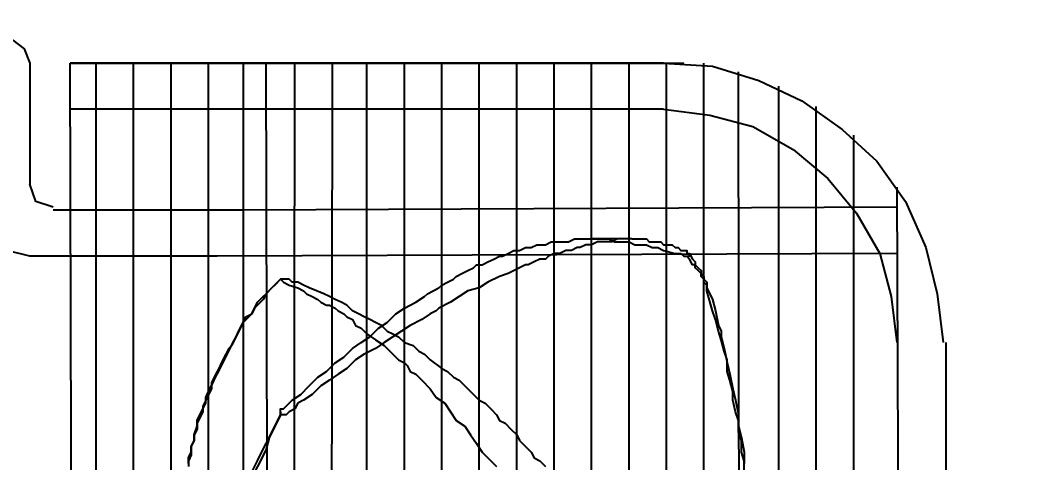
# Model space of a CAD drawing. Header units: millimetres. Extents: x 88585 to 99951, y -167251 to -159927.
# Drawn here: x 91594.8 to 91823.7, y -163785.3 to -163684.4 of the extents above; entities that cross this region are included whole.
import ezdxf

# ---------------------------------------------------------------- set-up
doc = ezdxf.new("R2010")
doc.units = ezdxf.units.MM
doc.header["$LTSCALE"] = 13
doc.layers.add('1', color=4, linetype='Continuous')
doc.layers.add('标注、文本', color=3, linetype='Continuous', lineweight=25)
doc.styles.get("Standard").update_dxf_attribs({"font": 'gbenor.shx', "bigfont": 'gbcbig.shx'})
doc.dimstyles.new('1-15', dxfattribs={"dimscale": 14, "dimtxt": 3.5, "dimasz": 2, "dimexe": 1.5, "dimexo": 0.5, "dimgap": 0.5, "dimtad": 1, "dimtoh": 1, "dimdec": 1, "dimdsep": 46, "dimtxsty": 'Standard', "dimcen": 2.5, "dimclrd": 3, "dimclre": 3, "dimclrt": 3, "dimadec": 0, "dimazin": 2, "dimtfac": 1, "dimtdec": 1, "dimtmove": 0, "dimatfit": 2, "dimfxl": 1, "dimarcsym": 0})

# ---------------------------------------------------------------- blocks, each defined once
blk = doc.blocks.new('A$C6BCA710F')
at = {"layer": '1'}
for points in [[(21.01, 525.93), (19.7, 5.25)], [(25.61, 525.93), (25.61, 5.25)], [(34.14, 525.93), (34.14, 5.25)], [(42.68, 525.93), (42.68, 5.25)], [(51.21, 525.93), (51.21, 5.25)], [(65.66, 525.93), (64.35, 5.25)], [(70.25, 525.93), (70.91, 5.25)], [(78.79, 525.93), (79.45, 5.25)], [(87.33, 525.93), (87.33, 5.25)], [(95.86, 525.93), (95.86, 5.25)], [(104.4, 525.27), (104.4, 5.25)], [(112.93, 525.27), (112.93, 5.25)], [(121.47, 525.27), (121.47, 5.25)], [(130, 525.27), (130, 5.25)], [(138.54, 525.27), (138.54, 5.25)], [(147.08, 525.27), (147.08, 5.25)], [(155.61, 525.27), (155.61, 5.25)], [(164.15, 524.61), (164.15, 5.25)], [(172.68, 523.3), (172.03, 7.22)], [(181.22, 520.02), (181.22, 10.51)], [(189.75, 515.42), (189.75, 15.1)], [(198.29, 508.86), (198.29, 21.67)], [(219.3, 68.94), (219.3, 263.95)], [(208.14, 33.49), (208.79, 216.02)], [(90.61, 65), (91.92, 66.32), (93.24, 66.97), (94.55, 67.63), (95.86, 68.94), (97.83, 69.6), (99.14, 70.91), (100.46, 71.57), (101.77, 72.88), (104.4, 74.85), (105.71, 75.51), (107.02, 76.82), (108.34, 77.48), (109.65, 78.79), (110.31, 79.45), (111.62, 80.76), (112.93, 82.07), (114.25, 82.73), (115.56, 84.04), (116.87, 85.36), (117.53, 86.67), (118.84, 87.33), (120.16, 88.64), (121.47, 89.95), (122.13, 91.27), (123.44, 92.58), (124.75, 93.89), (125.41, 95.21), (126.72, 95.86), (128.03, 97.17)], [(173.34, 98.49), (173.34, 95.86), (172.68, 93.89), (172.68, 91.27), (172.03, 89.3), (172.03, 86.67), (171.37, 84.7), (170.71, 82.07), (170.71, 80.1), (170.06, 77.48), (169.4, 75.51), (169.4, 72.88), (168.74, 70.91), (168.09, 68.29), (167.43, 66.32), (166.77, 63.69), (166.12, 61.72), (164.8, 57.12), (164.8, 55.81), (164.15, 55.15), (164.15, 54.5), (163.49, 53.84), (163.49, 53.18), (162.83, 52.53), (162.18, 51.87), (162.18, 51.21), (161.52, 51.21), (160.86, 49.9), (160.21, 49.24)], [(67.63, 85.36), (65, 90.61), (64.35, 93.24), (63.03, 95.86), (61.72, 98.49)], [(61.06, 98.49), (62.38, 95.86), (63.69, 93.24), (65, 90.61), (67.63, 85.36), (67.63, 84.7), (67.63, 84.04), (68.29, 84.04), (69.6, 82.73), (70.25, 82.07), (72.22, 80.76), (74.19, 78.79), (76.16, 76.82), (78.13, 75.51), (80.1, 73.54), (82.07, 72.22), (84.04, 70.25), (86.01, 68.94), (87.98, 67.63), (89.95, 65.66), (91.92, 64.35), (93.89, 62.38), (95.86, 61.06), (98.49, 59.75), (100.46, 58.44), (101.11, 57.78), (102.43, 57.12), (103.74, 56.47), (104.4, 55.81), (105.71, 55.15), (107.02, 54.5), (107.68, 53.84), (108.99, 53.18), (110.31, 52.53), (111.62, 51.87), (112.28, 51.21), (113.59, 51.21), (114.9, 50.56), (116.22, 49.9), (117.53, 49.24), (118.19, 49.24), (119.5, 48.59), (120.81, 47.93), (122.13, 47.93), (123.44, 47.27), (124.75, 47.27), (126.06, 46.62), (127.38, 46.62), (128.03, 46.62), (129.35, 45.96), (130.66, 45.96), (131.97, 45.96), (133.29, 45.96), (134.6, 45.3), (135.91, 45.3), (137.23, 45.3), (138.54, 45.3)], [(59.09, 5.25), (59.09, 149.7)], [(67.63, 54.5), (66.32, 55.81), (65.66, 56.47), (64.35, 57.78), (63.69, 59.09), (63.03, 59.75), (61.72, 61.06), (61.06, 62.38), (60.41, 63.03), (59.09, 64.35), (58.44, 65.66), (57.78, 66.97), (57.12, 68.29), (56.47, 69.6), (55.81, 70.25), (55.15, 71.57), (54.5, 72.88), (53.84, 74.19), (53.18, 75.51), (52.53, 76.82), (51.87, 78.13), (51.87, 79.45), (51.21, 80.76), (50.56, 82.07), (49.9, 83.39), (49.9, 84.7), (49.24, 86.01), (48.59, 87.33), (48.59, 88.64), (47.93, 89.95), (47.93, 91.27), (47.27, 92.58), (47.27, 94.55), (46.62, 95.86), (46.62, 97.17)], [(46.62, 96.52), (46.62, 95.21), (47.27, 93.89), (47.27, 92.58), (47.93, 91.27), (47.93, 89.95), (48.59, 87.98), (48.59, 86.67), (49.24, 85.36), (49.9, 84.04), (50.56, 82.73), (50.56, 81.42), (51.21, 80.1), (51.87, 78.79), (52.53, 77.48), (53.18, 76.16), (53.84, 74.85), (54.5, 73.54), (55.15, 72.22), (55.81, 70.91), (56.47, 69.6), (57.12, 68.29), (57.78, 66.97), (58.44, 65.66), (59.09, 64.35), (59.75, 63.03), (61.06, 62.38), (61.72, 61.06), (62.38, 59.75), (63.69, 58.44), (64.35, 57.78), (65.66, 56.47), (67.63, 54.5)], [(147.73, 45.3), (148.39, 45.3), (149.7, 45.3), (150.36, 45.3), (151.02, 45.3), (151.67, 45.96), (152.98, 45.96), (153.64, 45.96), (154.3, 45.96), (154.95, 46.62), (156.27, 46.62), (156.92, 46.62), (157.58, 47.27), (158.24, 47.27), (158.89, 47.93), (159.55, 47.93), (160.21, 47.93), (160.21, 48.59), (160.86, 48.59), (161.52, 49.9), (162.18, 50.56), (162.18, 51.21), (162.83, 51.87), (163.49, 52.53), (163.49, 53.18), (164.15, 53.84), (164.15, 54.5), (164.8, 55.15), (164.8, 55.81), (164.8, 56.47), (165.46, 57.78), (166.12, 59.09), (166.77, 61.72), (167.43, 65), (168.09, 66.32), (168.09, 67.63), (168.74, 70.25), (169.4, 73.54), (170.06, 76.16), (170.71, 79.45), (171.37, 82.07), (172.03, 85.36), (172.03, 87.98), (172.68, 90.61), (173.34, 93.89), (173.34, 96.52)], [(67.63, 54.5), (68.29, 55.15), (69.6, 55.81), (71.57, 56.47), (72.88, 57.12), (73.54, 57.78), (74.85, 58.44), (76.16, 59.09), (76.82, 59.75), (78.13, 60.41), (78.79, 60.41), (80.1, 61.06), (80.76, 61.72), (82.07, 62.38), (82.73, 63.03), (84.04, 63.69), (84.7, 65), (86.01, 65.66), (86.67, 66.32), (87.33, 66.97), (89.3, 68.29), (91.27, 69.6), (93.24, 71.57), (93.89, 72.22), (94.55, 72.88), (95.86, 73.54), (96.52, 74.19), (97.17, 75.51), (98.49, 76.16), (99.8, 77.48), (101.77, 79.45), (103.08, 81.42), (105.05, 82.73), (106.37, 84.7), (107.68, 86.67), (109.65, 87.98), (110.96, 89.95), (112.28, 91.92), (113.59, 93.89), (115.56, 95.86), (116.87, 97.17)], [(147.73, 45.3), (146.42, 45.3), (145.76, 45.3), (144.45, 45.3), (143.14, 45.96), (141.82, 45.96), (141.17, 45.96), (139.85, 45.96), (138.54, 46.62), (137.23, 46.62), (135.91, 47.27), (135.26, 47.27), (133.94, 47.93), (132.63, 47.93), (131.32, 48.59), (130, 48.59), (128.69, 49.24), (128.03, 49.9), (126.72, 49.9), (125.41, 50.56), (124.09, 51.21), (123.44, 51.21), (122.13, 51.87), (119.5, 53.18), (117.53, 53.84), (114.9, 55.15), (112.93, 56.47), (110.31, 57.12), (108.34, 58.44), (106.37, 59.75), (103.74, 61.06), (103.08, 61.72), (101.77, 62.38), (99.8, 63.69), (97.17, 65), (95.21, 66.32), (93.24, 67.63), (91.27, 68.94), (89.3, 70.25), (86.67, 71.57), (84.7, 72.88), (82.73, 74.85), (80.76, 76.16), (78.79, 77.48), (76.82, 78.79), (75.51, 80.1), (74.85, 80.76), (72.88, 82.07), (71.57, 82.73), (70.91, 84.04), (69.6, 84.7), (68.94, 85.36), (68.29, 85.36), (67.63, 85.36)], [(67.63, 84.7), (67.63, 85.36)], [(154.95, 5.25), (166.12, 5.91), (176.62, 9.19), (186.47, 13.79), (195.66, 20.35), (203.54, 27.58), (210.11, 36.77), (214.7, 47.27), (217.33, 57.78), (218.64, 68.94)], [(154.95, 15.76), (165.46, 17.07), (175.31, 19.7), (184.5, 24.95), (192.38, 31.52), (198.95, 39.4), (204.2, 48.59), (206.82, 58.44), (208.14, 68.94)], [(90.61, 65), (89.3, 64.35), (87.98, 63.69), (86.67, 63.03), (85.36, 62.38), (84.04, 61.72), (82.73, 60.41), (81.42, 59.75), (80.1, 59.09), (78.79, 58.44), (77.48, 57.78), (74.19, 56.47), (72.88, 55.81), (71.57, 55.15), (70.91, 55.15), (70.25, 55.15), (69.6, 54.5), (68.94, 54.5), (68.29, 54.5), (67.63, 54.5)], [(10.51, 49.24), (5.25, 47.93), (1.31, 43.99), (0, 38.74)], [(53.18, 49.24), (10.51, 49.24)], [(208.14, 48.59), (53.18, 49.24)], [(138.54, 45.3), (139.85, 45.3), (141.17, 45.3), (142.48, 45.3), (143.79, 45.96), (145.11, 45.96), (147.08, 45.96), (148.39, 46.62), (149.7, 46.62), (151.02, 46.62), (152.33, 47.27), (153.64, 47.27), (154.95, 47.93), (157.58, 48.59), (158.24, 48.59), (158.89, 48.59), (159.55, 49.24), (160.21, 49.24)], [(160.21, 49.24), (160.86, 49.24), (160.86, 48.59)], [(147.73, 45.3), (138.54, 45.3)], [(15.76, 38.08), (11.82, 36.77), (10.51, 32.83)], [(59.09, 38.74), (15.76, 38.74)], [(208.14, 38.08), (59.09, 38.74)], [(10.51, 5.25), (10.51, 32.83)], [(59.09, 15.76), (19.7, 15.76)], [(154.95, 15.76), (59.09, 15.76)], [(0, 5.25), (1.31, 1.97), (3.94, 0), (6.57, 0), (9.19, 1.97), (10.51, 5.25)], [(59.09, 5.25), (19.7, 5.25)], [(19.7, 5.25), (159.55, 5.25)], [(154.95, 5.25), (59.09, 5.25)]]:
    blk.add_lwpolyline(points, dxfattribs=at)
blk = doc.blocks.new('*D859')
at = {"layer": 'Defpoints', "color": 0}
for p in [(91994.33, -163568.77), (91994.33, -163897.11), (89816.59, -165461.75)]:
    blk.add_point(p, dxfattribs=at)
at = {"layer": '标注、文本', "color": 3, "lineweight": -2}
for p, q in [((89816.59, -165454.75), (89816.59, -163547.77)), ((91994.33, -163890.11), (91994.33, -163547.77)), ((89844.59, -163568.77), (91966.33, -163568.77))]:
    blk.add_line(p, q, dxfattribs=at)
at = {"layer": '标注、文本', "color": 3}
for points in [[(89844.59, -163564.11), (89844.59, -163573.44), (89816.59, -163568.77)], [(91966.33, -163564.11), (91966.33, -163573.44), (91994.33, -163568.77)]]:
    blk.add_solid(points, dxfattribs=at)
at = {"layer": '标注、文本', "color": 3, "insert": (90905.46, -163537.27), "char_height": 49, "attachment_point": 5}
blk.add_mtext('2178', dxfattribs=at)

msp = doc.modelspace()

# ---------------------------------------------------------------- block references
at = {"layer": '1', "xscale": -1, "rotation": 180}
msp.add_blockref('A$C6BCA710F', (91586.59, -163688.973), dxfattribs=at)

# ---------------------------------------------------------------- dimensions: what is measured, and where the dimension line sits
at = {"layer": '标注、文本'}
dim = msp.add_linear_dim(base=(91994.331, -163568.772), p1=(89816.59, -165461.752), p2=(91994.331, -163897.113), dimstyle='1-15', override={"dimdec": 0}, dxfattribs=at)
dim.commit()
dim.dimension.update_dxf_attribs({"geometry": '*D859', "text_midpoint": (90905.461, -163537.272)})

doc.saveas('drawing.dxf')
